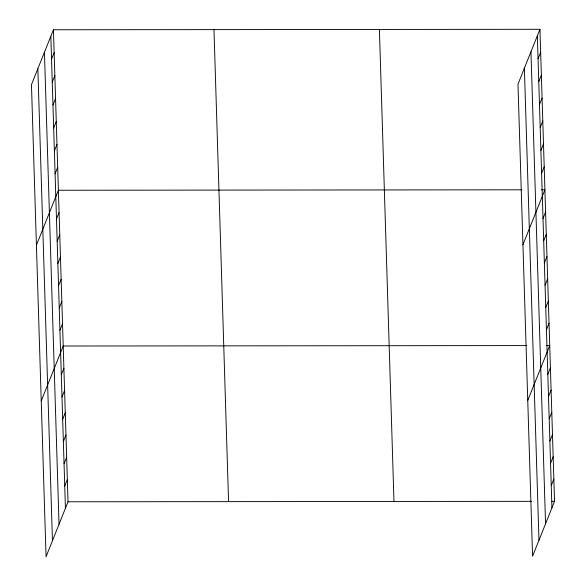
<?xml version="1.0" encoding="UTF-8"?>
<svg xmlns="http://www.w3.org/2000/svg" width="586" height="586" viewBox="0 0 586 586"><rect width="100%" height="100%" fill="white"/><g stroke="black" fill="none" stroke-linecap="round" stroke-linejoin="round"><path stroke-width="0.88" d="M53.429 29.769L31.461 84.684L46.052 556.7L68.02 501.784L53.429 29.769L539.948 29.3L554.539 501.316L532.571 556.231L517.98 84.216L539.948 29.3M51.546 59.179L54.139 52.696M52.249 82.106L54.842 75.616M52.96 105.033L55.553 98.543M53.67 127.96L56.263 121.47M54.381 150.888L56.974 144.398M55.084 173.815L57.677 167.325M36.427 245.168L58.388 190.252L521.972 189.805M56.483 218.988L59.076 212.506M57.172 241.242L59.765 234.759M57.86 263.495L60.453 257.012M58.549 285.748L61.142 279.258M59.237 308.002L61.83 301.512M59.919 330.255L62.519 323.765M41.24 400.934L63.207 346.018L526.785 345.572M61.296 374.754L63.889 368.272M61.984 397.008L64.577 390.525M62.673 419.261L65.266 412.778M63.361 441.514L65.954 435.024M64.05 463.768L66.643 457.278M64.738 486.021L67.331 479.531M538.058 58.71L540.658 52.227M538.768 81.637L541.361 75.154M539.479 104.564L542.072 98.082M540.189 127.492L542.783 121.009M540.893 150.419L543.493 143.936M541.603 173.346L544.196 166.856M522.939 244.699L544.907 189.783L541.376 189.791M543.002 218.527L545.595 212.037M543.691 240.78L546.284 234.29M544.379 263.026L546.972 256.543M545.061 285.279L547.661 278.797M545.749 307.533L548.35 301.05M546.438 329.786L549.031 323.304M527.759 400.465L549.719 345.55L546.196 345.557M547.815 374.293L550.408 367.803M548.503 396.546L551.096 390.056M549.192 418.792L551.785 412.31M549.88 441.046L552.473 434.563M550.569 463.299L553.162 456.816M551.258 485.552L553.851 479.062M68.02 501.784L531.597 501.338M551.887 501.323L554.539 501.316M537.355 35.783L551.939 507.806M530.96 51.766L545.551 523.789M524.375 68.232L538.966 540.255M379.398 29.454L393.982 501.47M213.978 29.615L228.569 501.631M50.836 36.251L65.427 508.267M44.441 52.235L59.032 524.25M37.856 68.701L52.447 540.717"/></g></svg>
